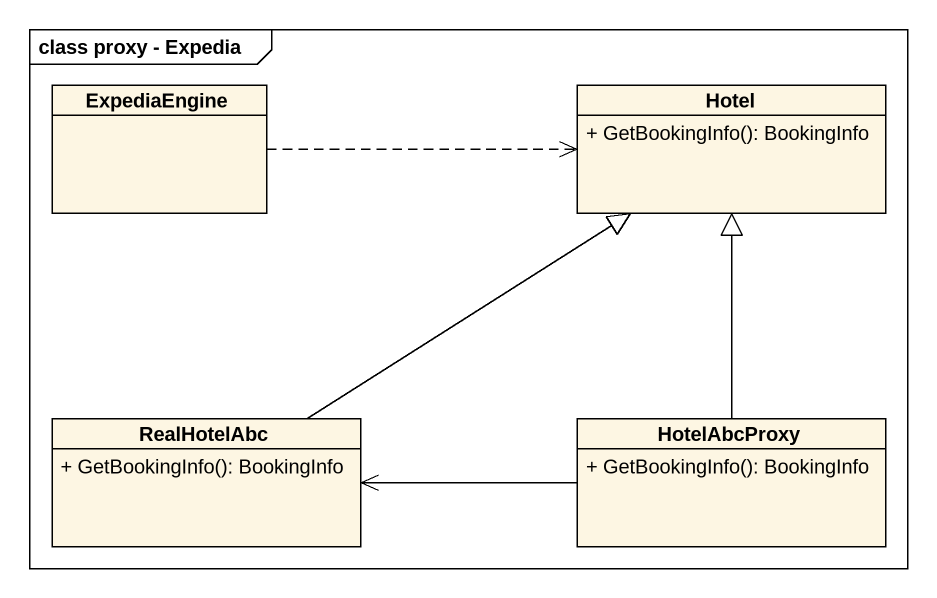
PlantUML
@startuml
mainframe class proxy - Expedia
hide circle
hide empty members
skinparam classAttributeIconSize 0
class ExpediaEngine
class Hotel {
  + GetBookingInfo(): BookingInfo
}
class RealHotelAbc {
  + GetBookingInfo(): BookingInfo
}
class HotelAbcProxy {
  + GetBookingInfo(): BookingInfo
}
ExpediaEngine .right.> Hotel
RealHotelAbc -up-|> Hotel
HotelAbcProxy -up-|> Hotel
HotelAbcProxy -left-> RealHotelAbc
@enduml
